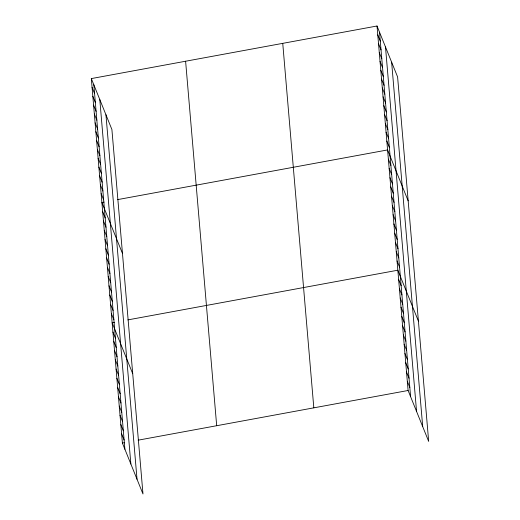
<?xml version="1.0" encoding="UTF-8"?>
<svg xmlns="http://www.w3.org/2000/svg" width="520" height="520" viewBox="0 0 520 520"><rect width="100%" height="100%" fill="white"/><g stroke="black" fill="none" stroke-linecap="round" stroke-linejoin="round"><path stroke-width="0.78" d="M91.325 78.585L111.904 129.513L142.981 494L122.401 443.072L91.325 78.585L377.019 26L397.599 76.927L428.675 441.415L408.096 390.488L377.019 26M104.137 202.098L101.894 202.508L122.466 253.435M117.605 199.615L387.589 149.929L408.161 200.857M114.394 322.374L112.151 322.79L132.724 373.718M127.862 319.897L397.839 270.205L418.418 321.139M122.401 443.072L124.651 442.656M138.119 440.18L408.096 390.488M377.774 34.853L380.282 41.061M378.528 43.706L381.037 49.914M379.281 52.552L381.791 58.76M380.042 61.406L382.544 67.613M380.796 70.258L383.299 76.466M381.55 79.111L384.059 85.319M382.304 87.965L384.813 94.172M383.058 96.817L385.567 103.019M383.812 105.664L386.321 111.872M384.566 114.517L387.075 120.724M385.32 123.37L387.829 129.578M386.074 132.223L388.583 138.43M386.828 141.076L389.337 147.284M388.375 159.178L390.884 165.386M389.162 168.428L391.671 174.636M389.954 177.684L392.457 183.892M390.741 186.933L393.25 193.141M391.528 196.19L394.037 202.397M392.321 205.439L394.829 211.647M393.107 214.695L395.616 220.903M393.894 223.944L396.403 230.152M394.687 233.194L397.196 239.401M395.473 242.45L397.982 248.658M396.266 251.7L398.769 257.907M397.053 260.956L399.562 267.163M398.632 279.461L401.135 285.668M399.418 288.711L401.928 294.918M400.205 297.967L402.714 304.174M400.998 307.216L403.507 313.423M401.785 316.466L404.293 322.673M402.571 325.721L405.08 331.929M403.364 334.971L405.873 341.178M404.151 344.227L406.66 350.435M404.944 353.476L407.446 359.684M405.73 362.732L408.239 368.94M406.517 371.982L409.026 378.19M407.31 381.238L409.812 387.446M92.079 87.438L94.588 93.639M92.84 96.284L95.342 102.492M93.594 105.138L96.096 111.345M94.348 113.991L96.856 120.198M95.102 122.844L97.611 129.051M95.856 131.697L98.365 137.904M96.609 140.543L99.119 146.751M97.364 149.396L99.873 155.603M98.117 158.249L100.627 164.457M98.872 167.102L101.38 173.31M99.632 175.955L102.135 182.162M100.386 184.808L102.888 191.009M101.14 193.655L103.649 199.862M102.681 211.764L105.19 217.971M103.474 221.013L105.976 227.221M104.26 230.269L106.769 236.47M105.047 239.519L107.556 245.726M105.84 248.768L108.342 254.976M106.626 258.024L109.135 264.231M107.413 267.274L109.922 273.481M108.206 276.53L110.715 282.737M108.992 285.779L111.501 291.986M109.778 295.035L112.288 301.243M110.572 304.284L113.081 310.492M111.358 313.541L113.867 319.742M112.938 332.039L115.447 338.247M113.724 341.296L116.233 347.503M114.517 350.545L117.02 356.753M115.303 359.801L117.812 366.009M116.09 369.05L118.599 375.258M116.883 378.307L119.392 384.514M117.669 387.556L120.178 393.763M118.456 396.812L120.965 403.013M119.249 406.062L121.758 412.269M120.035 415.311L122.544 421.519M120.828 424.567L123.331 430.775M121.615 433.817L124.124 440.024M391.632 62.173L422.708 426.66M385.489 46.962L416.566 411.45M379.529 32.207L410.605 396.695M282.744 43.355L313.82 407.843M185.608 61.23L216.684 425.718M105.944 114.751L137.02 479.238M99.794 99.548L130.871 464.035M93.834 84.792L124.91 449.28"/></g></svg>
